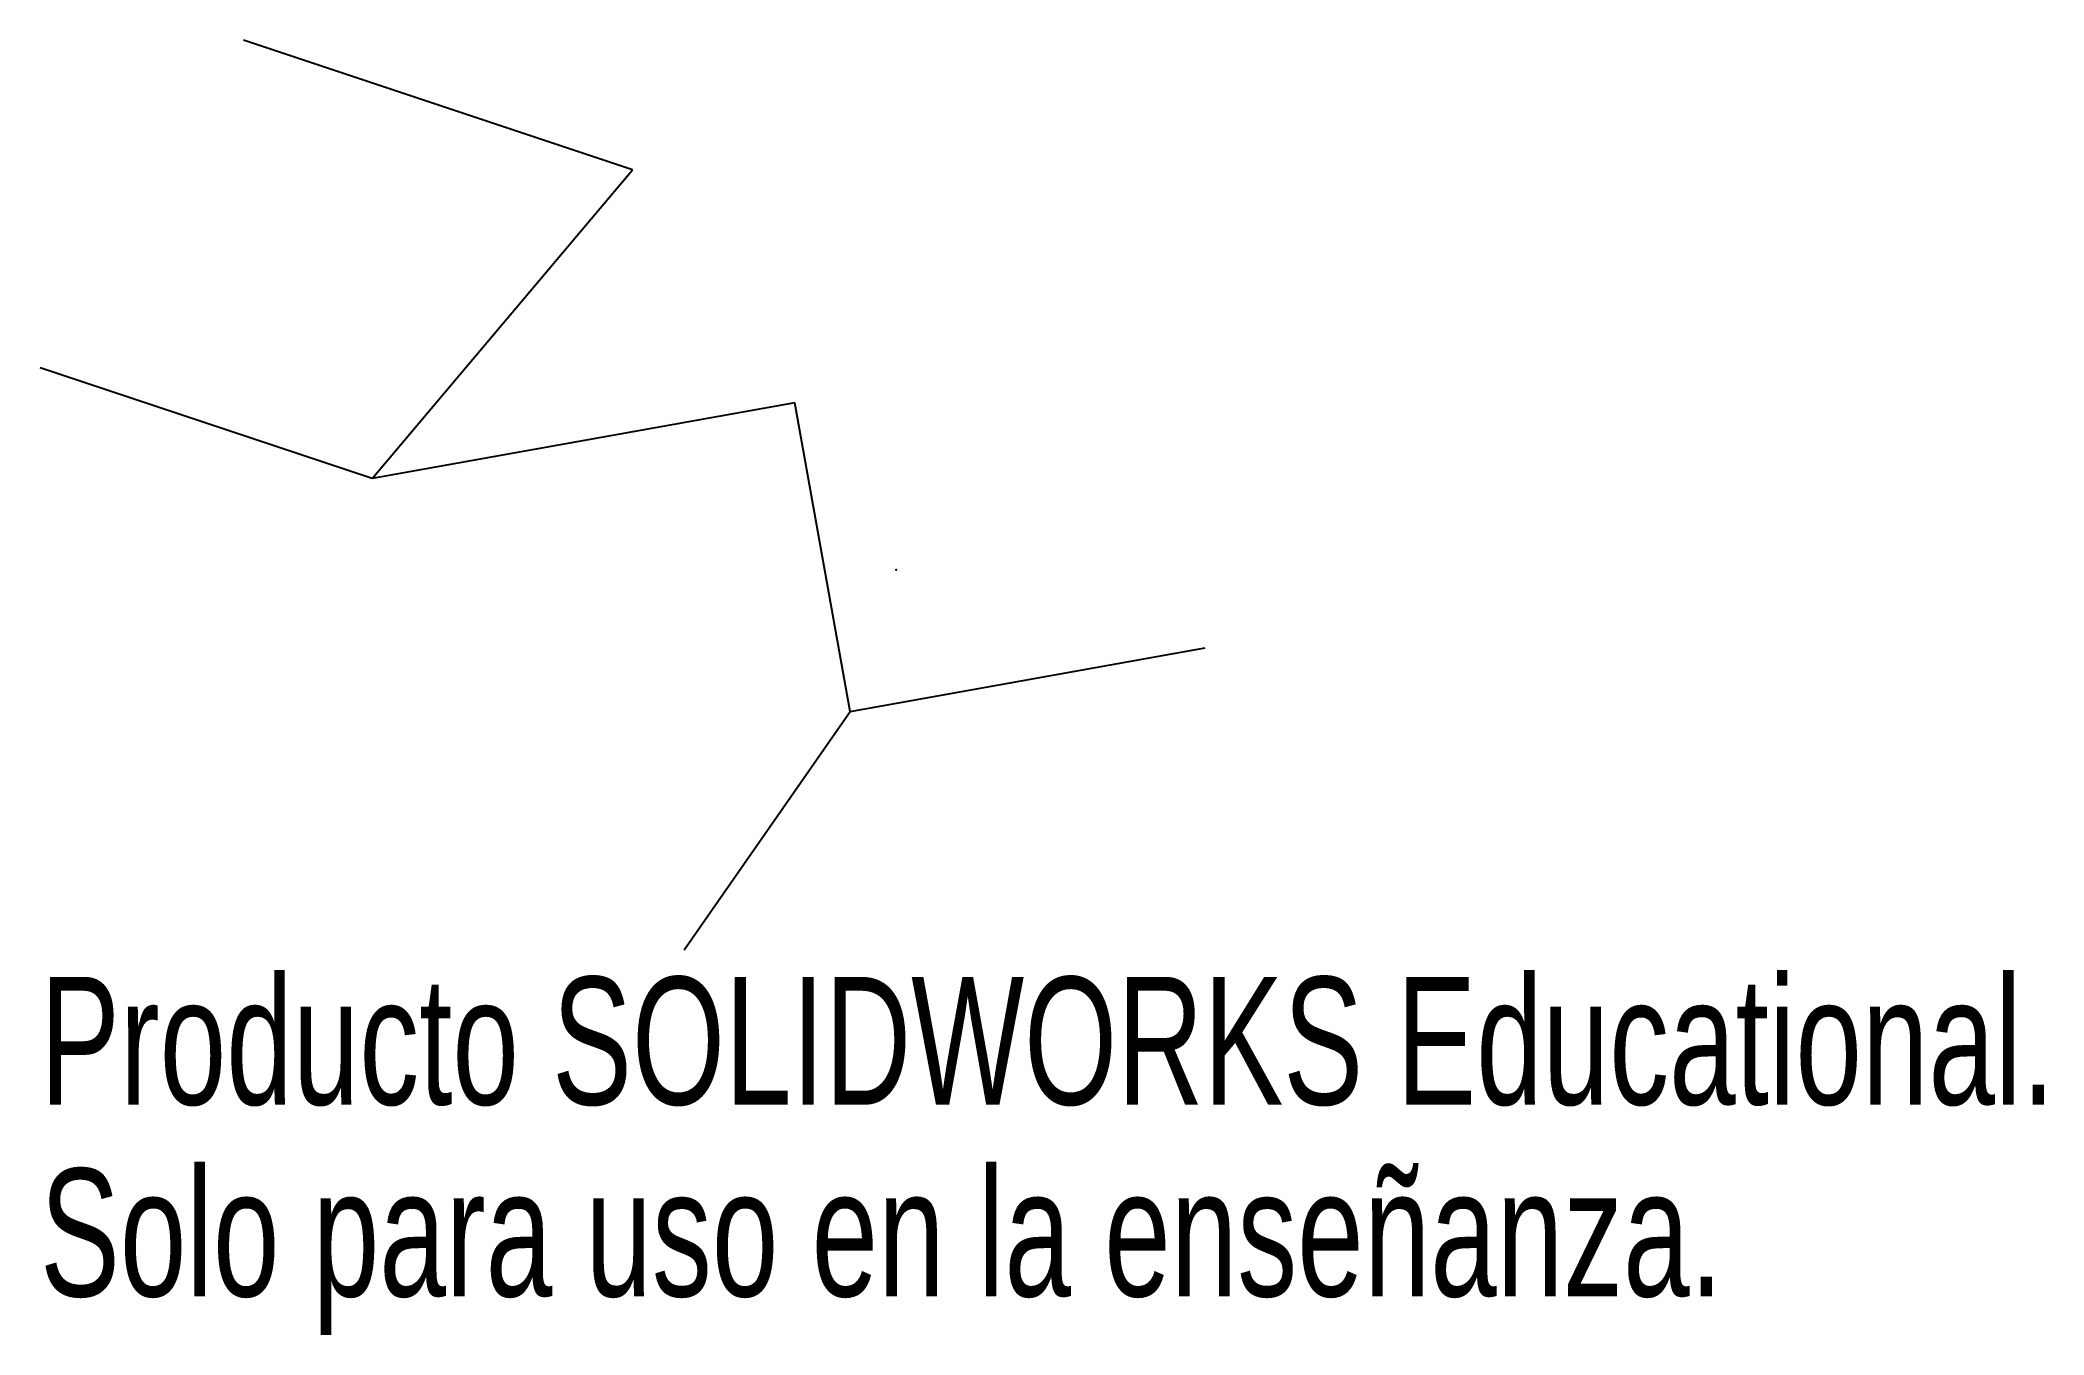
# Model space of a CAD drawing. Header units: millimetres. Extents: x -32.4 to 43.4, y -28.9 to 20.
import ezdxf

# ---------------------------------------------------------------- set-up
doc = ezdxf.new("R2010")
doc.units = ezdxf.units.MM
doc.header["$PDSIZE"] = -1
doc.styles.add('SLDTEXTSTYLE0', font='TXT', dxfattribs={"width": 0.7})

msp = doc.modelspace()

# ---------------------------------------------------------------- linework, layer by layer
at = {"color": 7, "linetype": 'Continuous'}
for p, q in [((-9.971, 15.14), (-24.678, 20.042)), ((-19.818, 3.457), (-9.971, 15.14)), ((-19.818, 3.457), (-32.374, 7.642)), ((-3.831, 6.326), (-19.818, 3.457)), ((-1.735, -5.352), (-3.831, 6.326)), ((-1.735, -5.352), (11.688, -2.943)), ((-8.01, -14.373), (-1.735, -5.352))]:
    msp.add_line(p, q, dxfattribs=at)
msp.add_point((0, 0), dxfattribs=at)

# ---------------------------------------------------------------- texts
at = {"color": 7, "linetype": 'Continuous', "char_height": 4.83362, "attachment_point": 1, "style": 'SLDTEXTSTYLE0'}
for s, insert in [('Producto SOLIDWORKS Educational.', (-32.374, -15.392)), ('Solo para uso en la enseñanza.', (-32.374, -22.643))]:
    msp.add_mtext(s, dxfattribs=dict(at, insert=insert))

doc.saveas('drawing.dxf')
